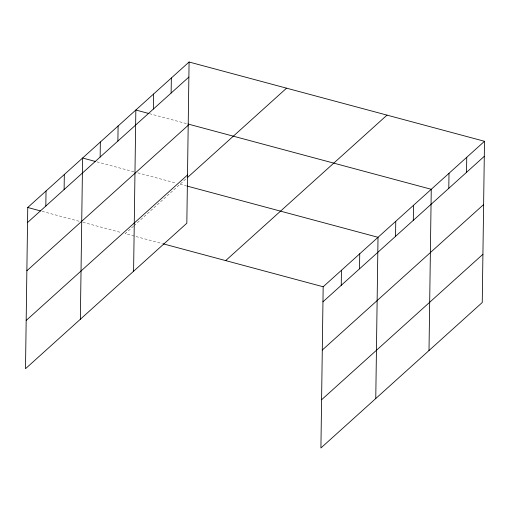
<?xml version="1.0" encoding="UTF-8"?>
<svg xmlns="http://www.w3.org/2000/svg" width="510" height="510" viewBox="0 0 510 510"><rect width="100%" height="100%" fill="white"/><g stroke="black" fill="none" stroke-linecap="round" stroke-linejoin="round"><path stroke-width="0.38" stroke-dasharray="2.55 1.91" d="M133.493 226.204L125.237 233.65L162.524 243.652M134.085 225.669L186.596 178.322M149.449 113.666L187.234 123.809M96.964 161.88L133.996 171.819M137.77 172.833L176.313 183.173M180.094 184.186L186.182 185.819M42.107 211.344L79.898 221.48M82.92 222.29L121.456 232.636"/><path stroke-width="0.76" d="M189.083 62.01L27.75 207.487L25.5 368.711L186.832 223.233L189.083 62.01L484.5 141.289L482.25 302.513L320.917 447.99L323.168 286.767L484.5 141.289M45.823 206.034L46.034 191.001M64.113 189.548L64.317 174.516M80.357 319.247L82.607 158.023L95.453 161.472M100.145 157.061L100.349 142.022M117.886 141.053L118.097 126.021M133.594 271.243L135.845 110.02L148.69 113.462M153.382 109.051L153.593 94.012M171.13 93.049L171.341 78.011M341.241 285.313L341.451 270.281M359.524 268.827L359.735 253.789M375.768 398.527L378.018 237.303L186.94 186.023M395.556 236.34L395.766 221.302M413.304 220.333L413.514 205.3M429.006 350.523L431.262 189.299L187.992 124.013M448.794 188.33L449.004 173.292M466.542 172.329L466.752 157.29M27.54 222.526L188.878 77.048M26.871 270.765L188.203 125.288M26.176 320.471L187.508 174.994M187.189 177.786L286.575 88.173M225.681 260.604L387.014 115.126M322.957 301.805L484.29 156.328M322.282 350.045L483.614 204.567M321.587 399.751L482.925 254.273M27.75 207.487L40.596 210.936M163.283 243.863L323.168 286.767"/></g></svg>
